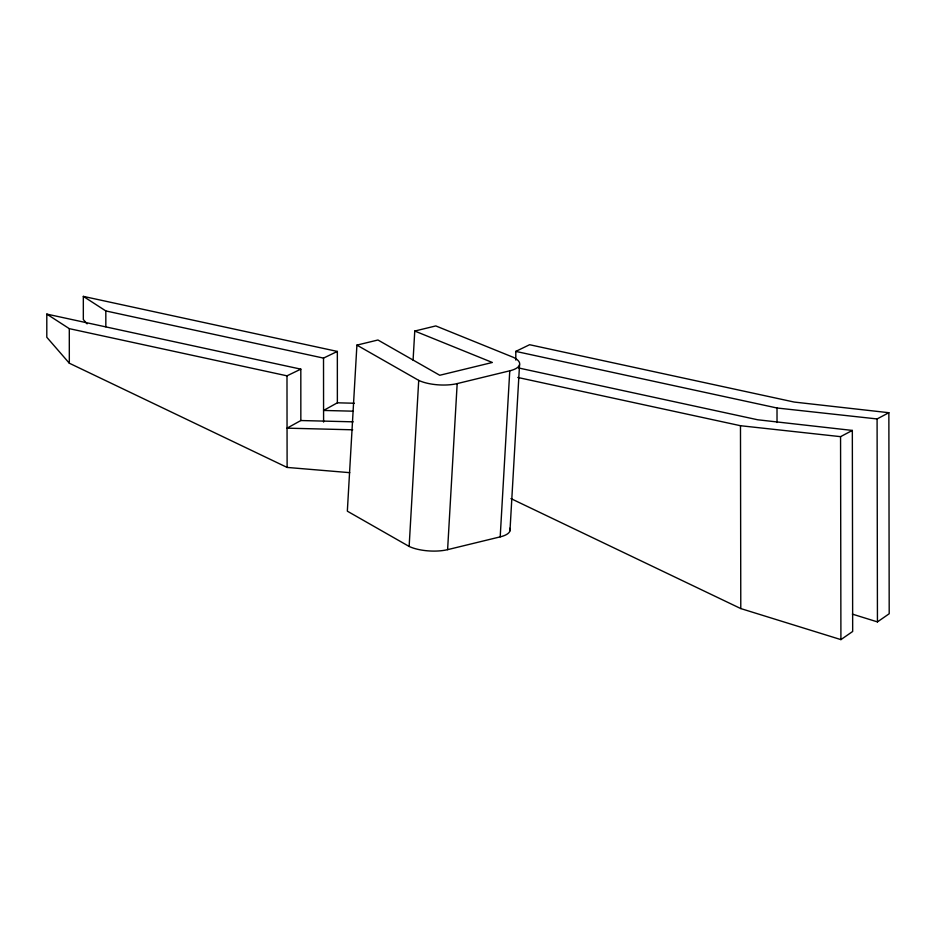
<?xml version="1.0" encoding="UTF-8"?>
<svg xmlns="http://www.w3.org/2000/svg" width="936" height="936" viewBox="0 0 936 936"><rect width="100%" height="100%" fill="white"/><g stroke="black" fill="none" stroke-linecap="round" stroke-linejoin="round"><path stroke-width="1.4" d="M287.118 467.427L287.048 428.161L300.842 420.533L300.819 369.147L46.8 314.098L46.8 337.264L69.322 363.215L287.118 467.427L349.771 472.668M323.599 422.077L323.575 410.448L337.37 402.808L337.346 351.433L83.327 296.384L83.327 319.539L87.083 323.868M413.08 360.173L414.765 331.04L492.348 362.478L439.756 375.266L377.945 340.002L356.909 345.115L347.338 511.173L409.137 546.437A27.355 9.664 3.3 0 0 447.607 549.654L500.198 536.866A27.355 9.664 3.3 0 0 509.71 528.267M409.137 546.437L418.72 380.379L356.909 345.115M447.607 549.654L457.177 383.596L509.769 370.808A27.355 9.664 3.3 0 0 513.384 357.353L435.802 325.927L414.765 331.04M500.198 536.866L509.769 370.808M509.968 530.806L519.55 364.748M510.951 498.607L740.785 608.575L840.914 639.616L852.673 631.472L852.333 430.431L757.68 419.773L518.684 367.988M852.403 614.133L877.442 621.902L889.2 613.747L888.861 412.706L794.196 402.059L529.6 344.717L515.783 351.398L515.83 360.103M517.795 377.465L740.481 425.716L840.563 436.656L852.333 430.431M515.783 351.398L777.009 408.002L877.09 418.942L888.861 412.706M83.327 296.384L105.826 310.939L323.517 358.102L337.346 351.433M46.8 314.098L69.299 328.653L286.989 375.827L300.819 369.147M337.37 402.808L354.346 403.24M352.755 411.173L323.575 410.448L323.517 358.102M300.842 420.533L353.165 421.832M352.708 429.8L287.048 428.161L286.989 375.827M877.09 418.942L877.442 621.902M840.563 436.656L840.914 639.616M777.009 408.002L777.032 422.51M740.481 425.716L740.785 608.575M105.826 310.939L105.838 326.781M69.299 328.653L69.322 363.215M457.177 383.596A27.355 9.664 3.3 0 1 418.72 380.379"/></g></svg>
